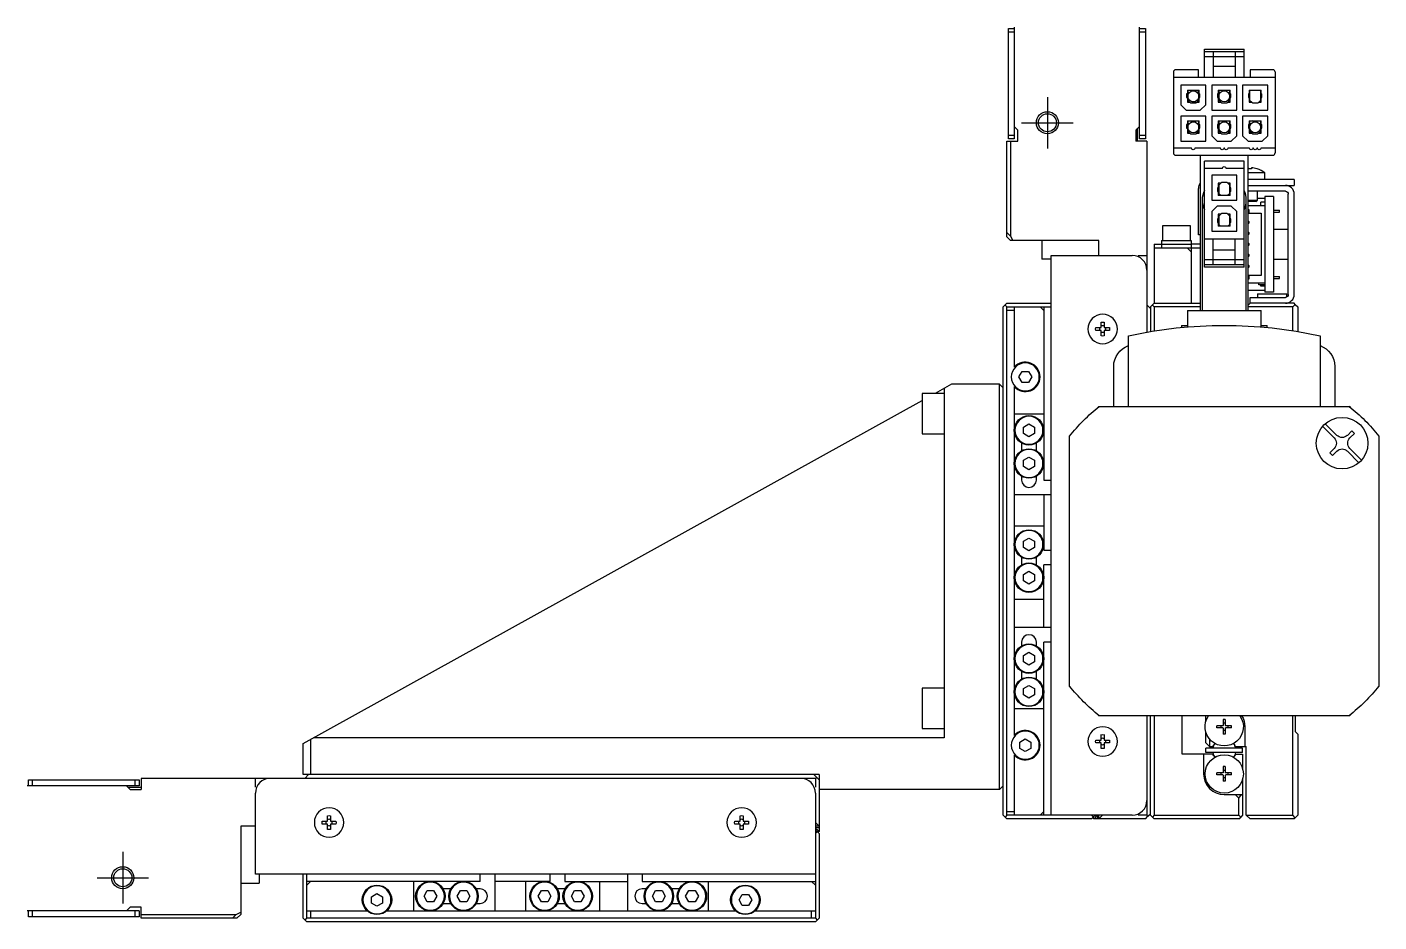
# Model space of a CAD drawing. Extents: x 0 to 1638, y -8 to 1357.
# Drawn here: x 1047.8 to 1231.3, y 547.5 to 669 of the extents above; entities that cross this region are included whole.
import ezdxf

# ---------------------------------------------------------------- set-up
doc = ezdxf.new("R2010")
doc.units = 0
doc.header["$LTSCALE"] = 0.5
doc.linetypes.add('CENTER', pattern=[50.8, 31.75, -6.35, 6.35, -6.35])
for name, color, linetype in [('MSM_CENTER', 1, 'CENTER'), ('MSM_CONTINUOUS', 7, 'CONTINUOUS'), ('MSM_NARROW', 5, 'CONTINUOUS')]:
    doc.layers.add(name, color=color, linetype=linetype)

msp = doc.modelspace()

# ---------------------------------------------------------------- linework, layer by layer
at = {"layer": 'MSM_CENTER'}
for p, q in [((1186.26, 659.47), (1186.26, 652.47)), ((1182.76, 655.97), (1189.76, 655.97)), ((1060.76, 556.97), (1060.76, 549.97)), ((1057.26, 553.47), (1064.26, 553.47))]:
    msp.add_line(p, q, dxfattribs=at)
at = {"layer": 'MSM_CONTINUOUS'}
for p, q in [((1180.96, 668.77), (1181.76, 668.77)), ((1180.96, 653.77), (1180.96, 668.77)), ((1181.76, 668.27), (1180.96, 668.27)), ((1181.76, 668.97), (1181.76, 653.77)), ((1198.76, 653.77), (1198.76, 668.97)), ((1198.76, 668.77), (1199.56, 668.77)), ((1199.56, 668.27), (1198.76, 668.27)), ((1199.56, 668.77), (1199.56, 653.77)), ((1207.56, 662.17), (1207.56, 665.97)), ((1207.56, 665.97), (1212.96, 665.97)), ((1207.56, 665.67), (1212.96, 665.67)), ((1207.56, 664.97), (1212.96, 664.97)), ((1208.76, 665.67), (1208.76, 662.17)), ((1211.76, 665.67), (1211.76, 662.17)), ((1212.96, 662.17), (1212.96, 665.97)), ((1203.36, 662.87), (1203.36, 651.87)), ((1206.76, 663.17), (1203.66, 663.17)), ((1206.76, 662.17), (1206.76, 663.17)), ((1208.76, 663.67), (1211.76, 663.67)), ((1216.86, 663.17), (1213.76, 663.17)), ((1213.76, 663.17), (1213.76, 662.17)), ((1217.16, 662.87), (1217.16, 651.87)), ((1203.36, 662.17), (1217.16, 662.17)), ((1204.36, 661.07), (1204.36, 658.42)), ((1207.76, 661.07), (1204.36, 661.07)), ((1207.76, 658.42), (1207.76, 661.07)), ((1208.56, 661.07), (1208.56, 657.67)), ((1211.96, 661.07), (1208.56, 661.07)), ((1211.96, 657.67), (1211.96, 661.07)), ((1212.76, 661.07), (1212.76, 657.67)), ((1216.16, 661.07), (1212.76, 661.07)), ((1216.16, 657.67), (1216.16, 661.07)), ((1205.16, 659.92), (1205.16, 659.42)), ((1205.31, 659.92), (1205.16, 659.92)), ((1205.16, 659.42), (1205.31, 659.42)), ((1205.26, 660.42), (1205.26, 659.92)), ((1205.26, 660.42), (1206.86, 660.42)), ((1205.26, 659.42), (1205.26, 658.77)), ((1205.26, 658.77), (1205.59, 658.77)), ((1205.31, 660.42), (1205.31, 659.05)), ((1205.31, 659.05), (1205.59, 658.77)), ((1205.59, 658.77), (1205.69, 658.67)), ((1206.41, 658.67), (1205.86, 658.82)), ((1206.26, 660.27), (1206.81, 660.11)), ((1206.44, 658.67), (1206.54, 658.77)), ((1206.54, 658.77), (1206.81, 659.05)), ((1206.54, 658.77), (1206.86, 658.77)), ((1206.81, 659.05), (1206.81, 660.42)), ((1206.81, 659.92), (1206.96, 659.92)), ((1206.81, 659.42), (1206.96, 659.42)), ((1206.86, 659.92), (1206.86, 660.42)), ((1206.86, 658.77), (1206.86, 659.42)), ((1206.96, 659.42), (1206.96, 659.92)), ((1209.51, 659.92), (1209.36, 659.92)), ((1209.36, 659.92), (1209.36, 659.42)), ((1209.36, 659.42), (1209.51, 659.42)), ((1209.46, 660.42), (1209.46, 659.92)), ((1209.46, 660.42), (1211.06, 660.42)), ((1209.46, 659.42), (1209.46, 658.77)), ((1209.46, 658.77), (1209.79, 658.77)), ((1209.51, 660.42), (1209.51, 659.05)), ((1209.51, 659.05), (1209.79, 658.77)), ((1209.79, 658.77), (1209.89, 658.67)), ((1210.64, 658.67), (1210.74, 658.77)), ((1210.74, 658.77), (1211.01, 659.05)), ((1210.74, 658.77), (1211.06, 658.77)), ((1211.01, 659.05), (1211.01, 660.42)), ((1211.01, 659.92), (1211.16, 659.92)), ((1211.01, 659.42), (1211.16, 659.42)), ((1211.06, 659.92), (1211.06, 660.42)), ((1211.06, 658.77), (1211.06, 659.42)), ((1211.16, 659.42), (1211.16, 659.92)), ((1213.56, 659.92), (1213.56, 659.42)), ((1213.71, 659.92), (1213.56, 659.92)), ((1213.56, 659.42), (1213.71, 659.42)), ((1213.66, 660.42), (1215.26, 660.42)), ((1213.66, 660.42), (1213.66, 659.92)), ((1213.66, 659.42), (1213.66, 658.77)), ((1213.66, 658.77), (1213.99, 658.77)), ((1213.71, 660.42), (1213.71, 659.05)), ((1213.71, 659.05), (1213.99, 658.77)), ((1213.99, 658.77), (1214.09, 658.67)), ((1214.84, 658.67), (1214.94, 658.77)), ((1214.94, 658.77), (1215.21, 659.05)), ((1214.94, 658.77), (1215.26, 658.77)), ((1215.21, 659.05), (1215.21, 660.42)), ((1215.21, 659.92), (1215.36, 659.92)), ((1215.21, 659.42), (1215.36, 659.42)), ((1215.26, 659.92), (1215.26, 660.42)), ((1215.26, 658.77), (1215.26, 659.42)), ((1215.36, 659.42), (1215.36, 659.92)), ((1204.36, 658.42), (1205.11, 657.67)), ((1205.11, 657.67), (1207.01, 657.67)), ((1205.69, 658.67), (1206.44, 658.67)), ((1207.01, 657.67), (1207.76, 658.42)), ((1208.56, 657.67), (1211.96, 657.67)), ((1209.89, 658.67), (1210.64, 658.67)), ((1212.76, 657.67), (1216.16, 657.67)), ((1214.09, 658.67), (1214.84, 658.67)), ((1181.76, 655.47), (1182.26, 654.97)), ((1198.26, 654.97), (1198.76, 655.47)), ((1198.51, 653.47), (1198.51, 655.22)), ((1207.76, 656.87), (1204.36, 656.87)), ((1204.36, 656.87), (1204.36, 653.47)), ((1205.31, 655.72), (1205.16, 655.72)), ((1205.16, 655.72), (1205.16, 655.22)), ((1205.16, 655.22), (1205.31, 655.22)), ((1205.26, 656.22), (1205.26, 655.72)), ((1205.26, 656.22), (1206.86, 656.22)), ((1205.26, 655.22), (1205.26, 654.57)), ((1205.31, 656.22), (1205.31, 654.85)), ((1205.85, 656.06), (1206.38, 656.22)), ((1206.81, 654.85), (1206.81, 656.22)), ((1206.81, 655.72), (1206.96, 655.72)), ((1206.81, 655.22), (1206.96, 655.22)), ((1206.86, 655.72), (1206.86, 656.22)), ((1206.86, 654.57), (1206.86, 655.22)), ((1206.96, 655.22), (1206.96, 655.72)), ((1207.76, 653.47), (1207.76, 656.87)), ((1208.56, 656.87), (1208.56, 654.22)), ((1211.96, 656.87), (1208.56, 656.87)), ((1209.36, 655.72), (1209.36, 655.22)), ((1209.51, 655.72), (1209.36, 655.72)), ((1209.36, 655.22), (1209.51, 655.22)), ((1209.46, 656.22), (1211.06, 656.22)), ((1209.46, 656.22), (1209.46, 655.72)), ((1209.46, 655.22), (1209.46, 654.57)), ((1209.51, 656.22), (1209.51, 654.85)), ((1209.52, 656.22), (1209.51, 656.14)), ((1211.01, 654.85), (1211.01, 656.22)), ((1211.01, 656.22), (1211.01, 656.14)), ((1211.01, 655.72), (1211.16, 655.72)), ((1211.01, 655.22), (1211.16, 655.22)), ((1211.06, 655.72), (1211.06, 656.22)), ((1211.06, 654.57), (1211.06, 655.22)), ((1211.16, 655.22), (1211.16, 655.72)), ((1211.96, 654.22), (1211.96, 656.87)), ((1216.16, 656.87), (1212.76, 656.87)), ((1212.76, 656.87), (1212.76, 654.22)), ((1213.71, 655.72), (1213.56, 655.72)), ((1213.56, 655.72), (1213.56, 655.22)), ((1213.56, 655.22), (1213.71, 655.22)), ((1213.66, 656.22), (1215.26, 656.22)), ((1213.66, 656.22), (1213.66, 655.72)), ((1213.66, 655.22), (1213.66, 654.57)), ((1213.71, 656.22), (1213.71, 654.85)), ((1214.68, 656.06), (1214.15, 656.22)), ((1215.21, 654.85), (1215.21, 656.22)), ((1215.21, 655.72), (1215.36, 655.72)), ((1215.21, 655.22), (1215.36, 655.22)), ((1215.26, 655.72), (1215.26, 656.22)), ((1215.26, 654.57), (1215.26, 655.22)), ((1215.36, 655.22), (1215.36, 655.72)), ((1216.16, 654.22), (1216.16, 656.87)), ((1180.76, 640.47), (1180.76, 653.47)), ((1180.76, 653.47), (1182.26, 653.47)), ((1180.96, 654.27), (1181.76, 654.27)), ((1181.76, 653.77), (1180.96, 653.77)), ((1181.26, 653.47), (1181.26, 640.58)), ((1182.26, 653.47), (1182.26, 654.97)), ((1198.26, 654.97), (1198.26, 653.47)), ((1199.76, 653.47), (1198.26, 653.47)), ((1198.76, 654.27), (1199.56, 654.27)), ((1199.56, 653.77), (1198.76, 653.77)), ((1199.76, 653.47), (1199.76, 627.54)), ((1204.36, 653.47), (1207.76, 653.47)), ((1205.26, 654.57), (1205.59, 654.57)), ((1205.31, 654.85), (1205.69, 654.47)), ((1205.69, 654.47), (1206.44, 654.47)), ((1206.73, 654.76), (1206.28, 654.63)), ((1206.44, 654.47), (1206.81, 654.85)), ((1206.54, 654.57), (1206.86, 654.57)), ((1208.56, 654.22), (1209.31, 653.47)), ((1209.31, 653.47), (1211.21, 653.47)), ((1209.46, 654.57), (1209.79, 654.57)), ((1209.51, 654.85), (1209.89, 654.47)), ((1209.89, 654.47), (1210.64, 654.47)), ((1210.64, 654.47), (1211.01, 654.85)), ((1210.74, 654.57), (1211.06, 654.57)), ((1211.21, 653.47), (1211.96, 654.22)), ((1212.76, 654.22), (1213.51, 653.47)), ((1213.51, 653.47), (1215.41, 653.47)), ((1213.66, 654.57), (1213.99, 654.57)), ((1213.71, 654.85), (1214.09, 654.47)), ((1213.8, 654.76), (1214.25, 654.63)), ((1214.09, 654.47), (1214.84, 654.47)), ((1214.84, 654.47), (1215.21, 654.85)), ((1214.94, 654.57), (1215.26, 654.57)), ((1215.41, 653.47), (1216.16, 654.22)), ((1203.36, 652.57), (1205.81, 652.57)), ((1203.66, 651.57), (1216.86, 651.57)), ((1206.31, 652.57), (1209.74, 652.57)), ((1207.01, 651.57), (1207.01, 630.47)), ((1210.24, 652.57), (1210.29, 652.57)), ((1210.79, 652.57), (1213.66, 652.57)), ((1213.51, 630.47), (1213.51, 651.57)), ((1214.16, 652.57), (1214.21, 652.57)), ((1214.71, 652.57), (1214.76, 652.57)), ((1215.26, 652.57), (1217.16, 652.57)), ((1207.56, 636.37), (1207.56, 650.77)), ((1212.96, 650.77), (1207.56, 650.77)), ((1210.01, 649.77), (1207.56, 649.77)), ((1212.96, 649.77), (1210.51, 649.77)), ((1212.96, 636.37), (1212.96, 650.77)), ((1213.56, 649.73), (1213.56, 649.86)), ((1213.96, 649.73), (1213.56, 649.73)), ((1213.96, 649.86), (1213.96, 649.73)), ((1214.71, 649.73), (1214.69, 649.73)), ((1211.96, 648.87), (1208.56, 648.87)), ((1208.56, 648.87), (1208.56, 645.47)), ((1209.79, 647.77), (1209.46, 647.77)), ((1209.46, 647.77), (1209.46, 647.12)), ((1209.89, 647.87), (1209.51, 647.5)), ((1210.64, 647.87), (1209.89, 647.87)), ((1211.01, 647.5), (1210.64, 647.87)), ((1211.06, 647.77), (1210.74, 647.77)), ((1211.06, 647.12), (1211.06, 647.77)), ((1211.96, 645.47), (1211.96, 648.87)), ((1215.76, 649.17), (1213.51, 649.17)), ((1219.76, 648.27), (1213.51, 648.27)), ((1215.76, 648.27), (1215.76, 649.17)), ((1219.76, 648.27), (1219.76, 647.47)), ((1206.76, 640.77), (1206.76, 647.07)), ((1209.51, 647.12), (1209.36, 647.12)), ((1209.36, 647.12), (1209.36, 646.62)), ((1209.36, 646.62), (1209.51, 646.62)), ((1209.46, 646.62), (1209.46, 646.12)), ((1211.06, 646.12), (1209.46, 646.12)), ((1209.51, 647.5), (1209.51, 646.12)), ((1211.01, 646.12), (1211.01, 647.5)), ((1211.16, 647.12), (1211.01, 647.12)), ((1211.16, 646.62), (1211.01, 646.62)), ((1211.06, 646.12), (1211.06, 646.62)), ((1211.16, 646.62), (1211.16, 647.12)), ((1213.51, 647.47), (1219.76, 647.47)), ((1218.56, 646.67), (1213.51, 646.67)), ((1214.76, 645.47), (1214.76, 646.67)), ((1216.96, 645.97), (1215.76, 645.97)), ((1215.76, 645.97), (1215.76, 632.97)), ((1216.96, 645.97), (1216.96, 632.97)), ((1218.96, 632.67), (1218.96, 646.27)), ((1219.76, 632.67), (1219.76, 646.27)), ((1207.26, 645.47), (1207.26, 630.47)), ((1208.56, 645.47), (1211.96, 645.47)), ((1209.31, 644.67), (1208.56, 643.92)), ((1211.21, 644.67), (1209.31, 644.67)), ((1211.96, 643.92), (1211.21, 644.67)), ((1213.26, 630.47), (1213.26, 645.47)), ((1213.51, 645.47), (1214.76, 645.47)), ((1214.56, 645.27), (1213.51, 645.27)), ((1213.51, 644.72), (1215.76, 644.72)), ((1213.51, 644.22), (1213.61, 644.22)), ((1213.61, 644.22), (1213.61, 643.72)), ((1214.56, 645.27), (1214.76, 645.47)), ((1214.76, 645.72), (1215.76, 645.72)), ((1215.21, 644.72), (1215.21, 645.18)), ((1215.76, 645.18), (1215.21, 645.18)), ((1216.96, 644.1), (1217.76, 644.1)), ((1217.76, 643.85), (1217.76, 644.1)), ((1208.56, 643.92), (1208.56, 641.27)), ((1209.51, 642.92), (1209.36, 642.92)), ((1209.36, 642.92), (1209.36, 642.42)), ((1209.36, 642.42), (1209.51, 642.42)), ((1209.46, 643.57), (1209.46, 642.92)), ((1209.79, 643.57), (1209.46, 643.57)), ((1209.46, 642.42), (1209.46, 641.92)), ((1209.89, 643.67), (1209.51, 643.3)), ((1209.51, 643.3), (1209.51, 641.92)), ((1210.64, 643.67), (1209.89, 643.67)), ((1211.01, 643.3), (1210.64, 643.67)), ((1211.06, 643.57), (1210.74, 643.57)), ((1211.01, 641.92), (1211.01, 643.3)), ((1211.16, 642.92), (1211.01, 642.92)), ((1211.16, 642.42), (1211.01, 642.42)), ((1211.06, 642.92), (1211.06, 643.57)), ((1211.06, 641.92), (1211.06, 642.42)), ((1211.16, 642.42), (1211.16, 642.92)), ((1211.96, 641.27), (1211.96, 643.92)), ((1213.61, 643.72), (1215.26, 643.72)), ((1215.26, 643.72), (1215.26, 635.22)), ((1216.96, 643.85), (1217.76, 643.85)), ((1180.76, 641.08), (1181.26, 640.58)), ((1181.26, 639.97), (1180.76, 640.47)), ((1181.26, 640.58), (1181.57, 639.97)), ((1205.66, 641.97), (1201.86, 641.97)), ((1201.86, 641.97), (1201.86, 639.97)), ((1205.66, 639.97), (1205.66, 641.97)), ((1207.01, 640.77), (1206.76, 640.77)), ((1208.56, 641.27), (1211.96, 641.27)), ((1211.06, 641.92), (1209.46, 641.92)), ((1218.96, 641.47), (1216.96, 641.47)), ((1193.26, 639.97), (1181.26, 639.97)), ((1185.51, 639.97), (1185.51, 637.47)), ((1193.26, 637.97), (1193.26, 639.97)), ((1200.76, 639.47), (1200.76, 631.47)), ((1200.76, 639.47), (1201.76, 639.47)), ((1207.01, 638.97), (1200.76, 638.97)), ((1201.76, 639.97), (1201.76, 638.97)), ((1201.76, 639.97), (1205.76, 639.97)), ((1201.76, 639.47), (1205.76, 639.47)), ((1205.26, 638.97), (1205.76, 638.47)), ((1205.76, 639.97), (1205.76, 631.47)), ((1207.01, 639.47), (1205.76, 639.47)), ((1212.96, 640.17), (1207.56, 640.17)), ((1208.76, 636.67), (1208.76, 640.17)), ((1211.76, 638.67), (1208.76, 638.67)), ((1211.76, 636.67), (1211.76, 640.17)), ((1186.76, 637.47), (1185.51, 637.47)), ((1186.76, 561.97), (1186.76, 637.97)), ((1186.76, 637.97), (1197.76, 637.97)), ((1198.56, 637.97), (1199.76, 637.97)), ((1212.96, 637.37), (1207.56, 637.37)), ((1216.96, 637.47), (1218.96, 637.47)), ((1212.96, 636.67), (1207.56, 636.67)), ((1212.96, 636.37), (1207.56, 636.37)), ((1213.61, 635.22), (1213.61, 634.72)), ((1215.26, 635.22), (1213.61, 635.22)), ((1216.96, 635.1), (1217.76, 635.1)), ((1217.76, 634.85), (1217.76, 635.1)), ((1213.61, 634.72), (1213.51, 634.72)), ((1213.51, 634.22), (1215.76, 634.22)), ((1215.76, 633.22), (1213.51, 633.22)), ((1214.96, 633.99), (1214.96, 634.22)), ((1215.76, 633.99), (1214.96, 633.99)), ((1215.21, 633.77), (1215.21, 633.99)), ((1215.76, 633.77), (1215.21, 633.77)), ((1216.96, 634.85), (1217.76, 634.85)), ((1180.76, 631.47), (1180.26, 630.97)), ((1180.76, 631.47), (1186.76, 631.47)), ((1200.26, 630.77), (1199.76, 631.27)), ((1200.26, 630.97), (1200.76, 631.47)), ((1200.76, 631.47), (1207.01, 631.47)), ((1213.76, 631.47), (1213.51, 631.22)), ((1213.76, 631.47), (1213.76, 632.27)), ((1213.76, 632.27), (1218.56, 632.27)), ((1219.76, 631.47), (1213.76, 631.47)), ((1214.76, 632.77), (1218.76, 632.77)), ((1214.76, 632.77), (1214.76, 632.27)), ((1216.96, 632.97), (1215.76, 632.97)), ((1218.76, 632.32), (1218.76, 632.77)), ((1219.56, 630.97), (1219.91, 631.32)), ((1219.91, 631.32), (1219.76, 631.47)), ((1219.91, 631.32), (1220.26, 630.97)), ((1180.26, 561.97), (1180.26, 630.97)), ((1180.51, 631.22), (1180.76, 630.97)), ((1180.76, 630.97), (1186.76, 630.97)), ((1180.76, 561.97), (1180.76, 630.97)), ((1181.76, 630.47), (1180.76, 630.47)), ((1181.76, 630.97), (1181.76, 622.79)), ((1185.26, 630.97), (1185.76, 630.47)), ((1185.76, 630.97), (1185.76, 607.47)), ((1199.76, 630.97), (1199.91, 631.12)), ((1200.26, 630.97), (1200.26, 627.63)), ((1200.51, 631.22), (1200.76, 630.97)), ((1200.76, 630.97), (1200.76, 627.71)), ((1207.01, 630.97), (1200.76, 630.97)), ((1205.26, 630.47), (1215.26, 630.47)), ((1205.26, 630.47), (1205.26, 628.26)), ((1219.56, 630.97), (1213.51, 630.97)), ((1215.26, 628.26), (1215.26, 630.47)), ((1219.56, 627.74), (1219.56, 630.97)), ((1220.26, 630.97), (1220.26, 627.63)), ((1192.83, 628.17), (1193.56, 628.17)), ((1193.56, 627.77), (1192.83, 627.77)), ((1193.56, 628.17), (1193.56, 628.9)), ((1193.56, 627.04), (1193.56, 627.77)), ((1193.96, 628.9), (1193.96, 628.17)), ((1193.96, 628.17), (1194.69, 628.17)), ((1193.96, 627.77), (1193.96, 627.04)), ((1194.69, 627.77), (1193.96, 627.77)), ((1204.44, 628.47), (1205.26, 628.47)), ((1204.44, 628.47), (1204.44, 628.18)), ((1215.26, 628.47), (1216.08, 628.47)), ((1216.08, 628.18), (1216.08, 628.47)), ((1197.26, 617.47), (1197.26, 627.04)), ((1223.26, 627.04), (1223.26, 617.47)), ((1182.4, 621.47), (1182.83, 622.22)), ((1182.83, 622.22), (1183.7, 622.22)), ((1183.7, 622.22), (1184.13, 621.47)), ((1195.26, 617.47), (1195.26, 622.89)), ((1225.26, 622.89), (1225.26, 617.47)), ((1173.26, 620.47), (1171.01, 619.22)), ((1179.76, 620.47), (1173.26, 620.47)), ((1179.76, 565.47), (1179.76, 620.47)), ((1180.26, 619.97), (1179.76, 620.47)), ((1182.83, 620.72), (1182.4, 621.47)), ((1183.7, 620.72), (1182.83, 620.72)), ((1184.13, 621.47), (1183.7, 620.72)), ((1169.26, 619.22), (1169.26, 613.72)), ((1172.26, 619.22), (1169.26, 619.22)), ((1172.26, 619.92), (1172.26, 572.47)), ((1181.76, 620.15), (1181.76, 572.79)), ((1085.26, 571.69), (1169.26, 618.25)), ((1193.26, 617.47), (1193.13, 617.34)), ((1193.29, 617.47), (1227.23, 617.47)), ((1227.39, 617.34), (1227.26, 617.47)), ((1181.76, 616.47), (1185.76, 616.47)), ((1183.01, 614.65), (1183.76, 615.09)), ((1183.76, 615.09), (1184.51, 614.65)), ((1225.2, 613.18), (1223.62, 614.76)), ((1223.97, 615.12), (1225.56, 613.53)), ((1169.26, 613.72), (1172.26, 613.72)), ((1183.01, 613.79), (1183.01, 614.65)), ((1183.76, 613.35), (1183.01, 613.79)), ((1184.51, 613.79), (1183.76, 613.35)), ((1184.51, 614.65), (1184.51, 613.79)), ((1189.39, 613.6), (1189.26, 613.47)), ((1189.26, 579.5), (1189.26, 613.44)), ((1226.97, 613.53), (1227.57, 614.13)), ((1227.92, 613.78), (1227.32, 613.18)), ((1227.57, 614.13), (1227.92, 613.78)), ((1231.26, 613.47), (1231.13, 613.6)), ((1231.26, 613.44), (1231.26, 579.5)), ((1182.76, 612.49), (1182.76, 611.45)), ((1184.76, 611.45), (1184.76, 612.49)), ((1224.6, 611.16), (1225.2, 611.76)), ((1224.95, 610.81), (1224.6, 611.16)), ((1225.56, 611.41), (1224.95, 610.81)), ((1228.55, 609.82), (1226.97, 611.41)), ((1227.32, 611.76), (1228.91, 610.18)), ((1183.01, 610.15), (1183.76, 610.59)), ((1183.01, 609.29), (1183.01, 610.15)), ((1183.76, 608.85), (1183.01, 609.29)), ((1183.76, 610.59), (1184.51, 610.15)), ((1184.51, 609.29), (1183.76, 608.85)), ((1184.51, 610.15), (1184.51, 609.29)), ((1182.76, 607.99), (1182.76, 607.47)), ((1184.76, 607.47), (1184.76, 607.99)), ((1185.76, 607.47), (1186.76, 607.47)), ((1186.76, 605.47), (1181.76, 605.47)), ((1185.76, 605.47), (1185.76, 597.97)), ((1181.76, 601.27), (1185.76, 601.27)), ((1183.01, 599.15), (1183.76, 599.59)), ((1183.01, 598.29), (1183.01, 599.15)), ((1183.76, 597.85), (1183.01, 598.29)), ((1183.76, 599.59), (1184.51, 599.15)), ((1184.51, 598.29), (1183.76, 597.85)), ((1184.51, 599.15), (1184.51, 598.29)), ((1182.76, 596.99), (1182.76, 595.95)), ((1184.76, 595.95), (1184.76, 596.99)), ((1185.76, 597.97), (1186.76, 597.97)), ((1183.01, 594.65), (1183.76, 595.09)), ((1183.01, 593.79), (1183.01, 594.65)), ((1183.76, 595.09), (1184.51, 594.65)), ((1184.51, 594.65), (1184.51, 593.79)), ((1185.76, 587.47), (1185.76, 595.97)), ((1186.76, 595.97), (1185.76, 595.97)), ((1183.76, 593.35), (1183.01, 593.79)), ((1184.51, 593.79), (1183.76, 593.35)), ((1185.76, 591.27), (1181.76, 591.27)), ((1186.76, 587.47), (1181.76, 587.47)), ((1182.76, 585.47), (1182.76, 584.95)), ((1184.76, 584.95), (1184.76, 585.47)), ((1185.76, 561.97), (1185.76, 585.47)), ((1186.76, 585.47), (1185.76, 585.47)), ((1183.01, 583.65), (1183.76, 584.09)), ((1183.01, 582.79), (1183.01, 583.65)), ((1183.76, 584.09), (1184.51, 583.65)), ((1184.51, 583.65), (1184.51, 582.79)), ((1183.76, 582.35), (1183.01, 582.79)), ((1184.51, 582.79), (1183.76, 582.35)), ((1182.76, 581.49), (1182.76, 580.45)), ((1184.76, 580.45), (1184.76, 581.49)), ((1169.26, 579.22), (1169.26, 573.72)), ((1172.26, 579.22), (1169.26, 579.22)), ((1183.01, 579.15), (1183.76, 579.59)), ((1183.01, 578.29), (1183.01, 579.15)), ((1183.76, 577.85), (1183.01, 578.29)), ((1183.76, 579.59), (1184.51, 579.15)), ((1184.51, 578.29), (1183.76, 577.85)), ((1184.51, 579.15), (1184.51, 578.29)), ((1189.26, 579.47), (1189.39, 579.34)), ((1231.13, 579.34), (1231.26, 579.47)), ((1181.76, 576.47), (1185.76, 576.47)), ((1193.13, 575.6), (1193.26, 575.47)), ((1227.23, 575.47), (1193.29, 575.47)), ((1199.76, 575.47), (1199.76, 561.97)), ((1200.26, 561.97), (1200.26, 575.47)), ((1200.76, 575.47), (1200.76, 561.97)), ((1204.56, 570.27), (1204.56, 575.47)), ((1207.76, 574.68), (1207.76, 575.47)), ((1210.41, 574.97), (1210.12, 574.97)), ((1210.12, 574.97), (1210.12, 574.18)), ((1210.41, 574.44), (1210.12, 574.44)), ((1210.41, 574.97), (1210.41, 574.18)), ((1219.56, 561.97), (1219.56, 575.47)), ((1219.91, 575.47), (1219.91, 573.32)), ((1227.26, 575.47), (1227.39, 575.6)), ((1169.26, 573.72), (1172.26, 573.72)), ((1193.56, 572.17), (1193.56, 572.9)), ((1193.96, 572.9), (1193.96, 572.17)), ((1207.76, 571.77), (1207.76, 573.26)), ((1210.06, 574.12), (1209.26, 574.12)), ((1209.26, 573.83), (1209.26, 574.12)), ((1210.06, 573.83), (1209.26, 573.83)), ((1209.79, 574.12), (1209.79, 573.83)), ((1210.12, 573.77), (1210.12, 572.97)), ((1210.12, 573.5), (1210.41, 573.5)), ((1210.41, 572.97), (1210.12, 572.97)), ((1210.41, 573.77), (1210.41, 572.97)), ((1211.26, 574.12), (1210.47, 574.12)), ((1211.26, 573.83), (1210.47, 573.83)), ((1210.73, 574.12), (1210.73, 573.83)), ((1211.26, 573.83), (1211.26, 574.12)), ((1213.06, 573.97), (1213.06, 571.27)), ((1219.91, 573.32), (1220.26, 572.97)), ((1220.26, 572.97), (1220.26, 561.97)), ((1085.26, 567.47), (1085.26, 571.69)), ((1086.26, 572.25), (1086.26, 567.47)), ((1172.26, 572.47), (1086.67, 572.47)), ((1182.51, 571.9), (1183.26, 572.34)), ((1182.51, 571.04), (1182.51, 571.9)), ((1183.26, 570.6), (1182.51, 571.04)), ((1183.26, 572.34), (1184.01, 571.9)), ((1184.01, 571.04), (1183.26, 570.6)), ((1184.01, 571.9), (1184.01, 571.04)), ((1192.83, 572.17), (1193.56, 572.17)), ((1193.56, 571.77), (1192.83, 571.77)), ((1193.56, 571.04), (1193.56, 571.77)), ((1193.96, 572.17), (1194.69, 572.17)), ((1194.69, 571.77), (1193.96, 571.77)), ((1193.96, 571.77), (1193.96, 571.04)), ((1207.76, 571.77), (1208.26, 571.27)), ((1212.76, 571.07), (1207.76, 571.07)), ((1207.76, 570.47), (1207.76, 571.07)), ((1208.26, 572.31), (1208.26, 571.27)), ((1208.26, 571.27), (1208.71, 571.27)), ((1208.71, 571.27), (1208.84, 571.49)), ((1211.81, 571.27), (1211.68, 571.49)), ((1211.81, 571.27), (1213.26, 571.27)), ((1212.76, 570.47), (1212.76, 571.07)), ((1213.26, 561.97), (1213.26, 571.27)), ((1181.76, 570.15), (1181.76, 561.97)), ((1208.71, 570.27), (1204.56, 570.27)), ((1207.46, 570.27), (1207.46, 567.57)), ((1212.76, 570.47), (1207.76, 570.47)), ((1208.86, 570.01), (1208.71, 570.27)), ((1211.81, 570.27), (1211.66, 570.01)), ((1211.81, 570.27), (1212.76, 570.27)), ((1212.76, 570.27), (1212.76, 568.28)), ((1155.26, 567.47), (1085.26, 567.47)), ((1085.96, 567.47), (1085.46, 566.97)), ((1085.76, 566.97), (1085.61, 567.12)), ((1155.26, 566.77), (1154.56, 567.47)), ((1154.91, 567.12), (1154.76, 566.97)), ((1155.26, 567.47), (1155.26, 559.77)), ((1210.06, 567.72), (1209.26, 567.72)), ((1209.26, 567.43), (1209.26, 567.72)), ((1210.06, 567.43), (1209.26, 567.43)), ((1209.79, 567.72), (1209.79, 567.43)), ((1210.41, 568.57), (1210.12, 568.57)), ((1210.12, 568.57), (1210.12, 567.78)), ((1210.41, 568.04), (1210.12, 568.04)), ((1210.12, 567.37), (1210.12, 566.57)), ((1210.12, 567.1), (1210.41, 567.1)), ((1210.41, 568.57), (1210.41, 567.78)), ((1210.41, 567.37), (1210.41, 566.57)), ((1211.26, 567.72), (1210.47, 567.72)), ((1211.26, 567.43), (1210.47, 567.43)), ((1210.73, 567.72), (1210.73, 567.43)), ((1211.26, 567.43), (1211.26, 567.72)), ((1062.96, 565.97), (1047.76, 565.97)), ((1047.96, 565.97), (1047.96, 566.77)), ((1047.96, 566.77), (1062.96, 566.77)), ((1048.46, 566.77), (1048.46, 565.97)), ((1061.76, 565.47), (1061.26, 565.97)), ((1063.26, 565.72), (1061.51, 565.72)), ((1061.76, 565.47), (1063.26, 565.47)), ((1062.46, 565.97), (1062.46, 566.77)), ((1062.96, 566.77), (1062.96, 565.97)), ((1063.26, 566.97), (1063.26, 565.47)), ((1154.76, 566.97), (1063.26, 566.97)), ((1078.76, 565.77), (1078.76, 566.97)), ((1154.76, 566.97), (1154.76, 565.77)), ((1179.76, 565.47), (1155.26, 565.47)), ((1179.76, 565.47), (1180.26, 565.97)), ((1210.41, 566.57), (1210.12, 566.57)), ((1212.76, 566.86), (1212.76, 561.97)), ((1078.76, 553.97), (1078.76, 564.97)), ((1154.76, 564.97), (1154.76, 547.97)), ((1210.26, 564.77), (1212.76, 564.77)), ((1211.76, 564.77), (1212.26, 564.27)), ((1212.26, 564.27), (1212.62, 564.77)), ((1212.26, 561.97), (1212.26, 564.27)), ((1088.56, 561.17), (1088.56, 561.9)), ((1088.96, 561.9), (1088.96, 561.17)), ((1144.56, 561.17), (1144.56, 561.9)), ((1144.96, 561.9), (1144.96, 561.17)), ((1180.26, 561.97), (1180.51, 561.72)), ((1180.76, 561.97), (1180.51, 561.72)), ((1180.51, 561.72), (1180.76, 561.47)), ((1180.76, 562.47), (1181.76, 562.47)), ((1197.76, 561.97), (1180.76, 561.97)), ((1185.76, 562.47), (1185.26, 561.97)), ((1192.26, 561.47), (1192.76, 561.97)), ((1192.51, 561.72), (1192.26, 561.97)), ((1192.56, 561.57), (1192.36, 561.57)), ((1192.56, 561.47), (1192.46, 561.57)), ((1192.86, 561.87), (1192.86, 561.97)), ((1193.06, 561.47), (1193.06, 561.97)), ((1193.26, 561.47), (1193.26, 561.97)), ((1193.76, 561.97), (1193.26, 561.47)), ((1199.76, 561.97), (1198.56, 561.97)), ((1199.56, 561.47), (1199.91, 561.82)), ((1199.91, 561.82), (1199.76, 561.97)), ((1199.91, 561.82), (1200.26, 562.17)), ((1200.76, 561.47), (1200.26, 561.97)), ((1200.76, 561.97), (1200.51, 561.72)), ((1200.76, 561.97), (1212.26, 561.97)), ((1212.51, 561.72), (1212.26, 561.97)), ((1212.26, 561.47), (1212.51, 561.72)), ((1212.76, 561.97), (1212.51, 561.72)), ((1213.26, 561.97), (1219.56, 561.97)), ((1213.26, 561.97), (1213.76, 561.47)), ((1219.91, 561.62), (1219.56, 561.97)), ((1219.76, 561.47), (1219.91, 561.62)), ((1220.26, 561.97), (1219.91, 561.62)), ((1078.76, 560.47), (1076.76, 560.47)), ((1076.76, 560.47), (1076.76, 548.47)), ((1087.83, 561.17), (1088.56, 561.17)), ((1088.56, 560.77), (1087.83, 560.77)), ((1088.56, 560.04), (1088.56, 560.77)), ((1088.96, 561.17), (1089.69, 561.17)), ((1088.96, 560.77), (1088.96, 560.04)), ((1089.69, 560.77), (1088.96, 560.77)), ((1143.83, 561.17), (1144.56, 561.17)), ((1144.56, 560.77), (1143.83, 560.77)), ((1144.56, 560.04), (1144.56, 560.77)), ((1144.96, 561.17), (1145.69, 561.17)), ((1144.96, 560.77), (1144.96, 560.04)), ((1145.69, 560.77), (1144.96, 560.77)), ((1154.76, 560.97), (1155.26, 560.47)), ((1155.26, 560.47), (1154.76, 560.47)), ((1155.26, 560.27), (1154.76, 560.27)), ((1154.86, 560.07), (1154.76, 560.07)), ((1155.26, 559.47), (1154.76, 559.97)), ((1155.01, 559.72), (1154.76, 559.47)), ((1155.26, 559.77), (1155.16, 559.67)), ((1155.16, 559.77), (1155.16, 559.57)), ((1192.26, 561.47), (1180.76, 561.47)), ((1199.56, 561.47), (1192.56, 561.47)), ((1212.26, 561.47), (1200.76, 561.47)), ((1219.76, 561.47), (1213.76, 561.47)), ((1155.26, 559.47), (1155.26, 547.97)), ((1076.76, 552.72), (1079.26, 552.72)), ((1154.76, 553.97), (1078.76, 553.97)), ((1079.26, 553.97), (1079.26, 552.72)), ((1085.26, 547.97), (1085.26, 553.97)), ((1085.76, 547.97), (1085.76, 553.97)), ((1109.26, 552.97), (1085.76, 552.97)), ((1085.76, 552.47), (1086.26, 552.97)), ((1100.26, 548.97), (1100.26, 552.97)), ((1109.26, 552.97), (1109.26, 553.97)), ((1111.26, 553.97), (1111.26, 548.97)), ((1118.76, 552.97), (1111.26, 552.97)), ((1115.46, 548.97), (1115.46, 552.97)), ((1118.76, 552.97), (1118.76, 553.97)), ((1120.76, 553.97), (1120.76, 552.97)), ((1120.76, 552.97), (1129.26, 552.97)), ((1125.46, 552.97), (1125.46, 548.97)), ((1129.26, 553.97), (1129.26, 548.97)), ((1131.26, 553.97), (1131.26, 552.97)), ((1131.26, 552.97), (1154.76, 552.97)), ((1140.26, 548.97), (1140.26, 552.97)), ((1154.26, 552.97), (1154.76, 552.47)), ((1094.51, 550.9), (1095.26, 551.34)), ((1094.51, 550.04), (1094.51, 550.9)), ((1095.26, 551.34), (1096.01, 550.9)), ((1096.01, 550.9), (1096.01, 550.04)), ((1101.65, 550.97), (1102.08, 551.72)), ((1102.08, 550.22), (1101.65, 550.97)), ((1102.08, 551.72), (1102.95, 551.72)), ((1102.95, 551.72), (1103.38, 550.97)), ((1103.38, 550.97), (1102.95, 550.22)), ((1105.28, 551.97), (1104.24, 551.97)), ((1106.15, 550.97), (1106.58, 551.72)), ((1106.58, 550.22), (1106.15, 550.97)), ((1106.58, 551.72), (1107.45, 551.72)), ((1107.45, 551.72), (1107.88, 550.97)), ((1107.88, 550.97), (1107.45, 550.22)), ((1109.26, 551.97), (1108.74, 551.97)), ((1117.15, 550.97), (1117.58, 551.72)), ((1117.58, 550.22), (1117.15, 550.97)), ((1117.58, 551.72), (1118.45, 551.72)), ((1118.45, 551.72), (1118.88, 550.97)), ((1118.88, 550.97), (1118.45, 550.22)), ((1120.78, 551.97), (1119.74, 551.97)), ((1121.65, 550.97), (1122.08, 551.72)), ((1122.08, 550.22), (1121.65, 550.97)), ((1122.08, 551.72), (1122.95, 551.72)), ((1122.95, 551.72), (1123.38, 550.97)), ((1123.38, 550.97), (1122.95, 550.22)), ((1131.78, 551.97), (1131.26, 551.97)), ((1132.65, 550.97), (1133.08, 551.72)), ((1133.08, 550.22), (1132.65, 550.97)), ((1133.08, 551.72), (1133.95, 551.72)), ((1133.95, 551.72), (1134.38, 550.97)), ((1134.38, 550.97), (1133.95, 550.22)), ((1136.28, 551.97), (1135.24, 551.97)), ((1137.15, 550.97), (1137.58, 551.72)), ((1137.58, 550.22), (1137.15, 550.97)), ((1137.58, 551.72), (1138.45, 551.72)), ((1138.45, 551.72), (1138.88, 550.97)), ((1138.88, 550.97), (1138.45, 550.22)), ((1144.4, 550.47), (1144.83, 551.22)), ((1144.83, 551.22), (1145.7, 551.22)), ((1145.7, 551.22), (1146.13, 550.47)), ((1062.96, 548.97), (1047.76, 548.97)), ((1047.96, 548.17), (1047.96, 548.97)), ((1048.46, 548.97), (1048.46, 548.17)), ((1061.26, 548.97), (1061.76, 549.47)), ((1063.26, 549.47), (1061.76, 549.47)), ((1062.46, 548.17), (1062.46, 548.97)), ((1062.96, 548.97), (1062.96, 548.17)), ((1063.26, 547.97), (1063.26, 549.47)), ((1076.15, 548.47), (1076.76, 548.78)), ((1085.76, 548.97), (1093.94, 548.97)), ((1086.26, 548.97), (1086.26, 547.97)), ((1095.26, 549.6), (1094.51, 550.04)), ((1096.01, 550.04), (1095.26, 549.6)), ((1096.59, 548.97), (1143.94, 548.97)), ((1102.95, 550.22), (1102.08, 550.22)), ((1104.24, 549.97), (1105.28, 549.97)), ((1107.45, 550.22), (1106.58, 550.22)), ((1108.74, 549.97), (1109.26, 549.97)), ((1118.45, 550.22), (1117.58, 550.22)), ((1119.74, 549.97), (1120.78, 549.97)), ((1122.95, 550.22), (1122.08, 550.22)), ((1131.26, 549.97), (1131.78, 549.97)), ((1133.95, 550.22), (1133.08, 550.22)), ((1135.24, 549.97), (1136.28, 549.97)), ((1138.45, 550.22), (1137.58, 550.22)), ((1144.83, 549.72), (1144.4, 550.47)), ((1145.7, 549.72), (1144.83, 549.72)), ((1146.13, 550.47), (1145.7, 549.72)), ((1146.59, 548.97), (1154.76, 548.97)), ((1154.26, 547.97), (1154.26, 548.97)), ((1062.96, 548.17), (1047.96, 548.17)), ((1063.26, 548.47), (1076.15, 548.47)), ((1076.26, 547.97), (1063.26, 547.97)), ((1075.65, 547.97), (1076.15, 548.47)), ((1076.76, 548.47), (1076.26, 547.97)), ((1085.26, 547.97), (1085.51, 547.72)), ((1085.51, 547.72), (1085.76, 547.97)), ((1085.51, 547.72), (1085.76, 547.47)), ((1154.76, 547.97), (1085.76, 547.97)), ((1154.76, 547.47), (1085.76, 547.47)), ((1154.76, 547.97), (1155.01, 547.72)), ((1154.76, 547.47), (1155.26, 547.97))]:
    msp.add_line(p, q, dxfattribs=at)
for centre, radius in [((1206.06, 659.55), 0.75), ((1210.26, 659.55), 0.75), ((1186.26, 655.97), 1.23), ((1206.06, 655.35), 0.75), ((1210.26, 655.35), 0.75), ((1214.46, 655.35), 0.75), ((1183.76, 614.22), 2), ((1226.26, 612.47), 3.5), ((1183.76, 609.72), 2), ((1183.76, 598.72), 2), ((1183.76, 594.22), 2), ((1183.76, 583.22), 2), ((1183.76, 578.72), 2), ((1210.26, 567.57), 2.6), ((1060.76, 553.47), 1.23), ((1095.26, 550.47), 2), ((1102.51, 550.97), 2), ((1107.01, 550.97), 2), ((1118.01, 550.97), 2), ((1122.51, 550.97), 2), ((1133.51, 550.97), 2), ((1138.01, 550.97), 2), ((1145.26, 550.47), 2)]:
    msp.add_circle(centre, radius, dxfattribs=at)
at = {"layer": 'MSM_CONTINUOUS', "extrusion": (0, 0, -1)}
for centre, radius in [((-1193.76, 627.97), 2), ((-1183.26, 621.47), 1.9), ((-1183.76, 614.22), 1.9), ((-1183.76, 609.72), 1.9), ((-1183.76, 598.72), 1.9), ((-1183.76, 594.22), 1.9), ((-1183.76, 583.22), 1.9), ((-1183.76, 578.72), 1.9), ((-1183.26, 571.47), 1.9), ((-1193.76, 571.97), 2), ((-1088.76, 560.97), 2), ((-1144.76, 560.97), 2), ((-1095.26, 550.47), 1.9), ((-1102.51, 550.97), 1.9), ((-1107.01, 550.97), 1.9), ((-1118.01, 550.97), 1.9), ((-1122.51, 550.97), 1.9), ((-1133.51, 550.97), 1.9), ((-1138.01, 550.97), 1.9), ((-1145.26, 550.47), 1.9)]:
    msp.add_circle(centre, radius, dxfattribs=at)
at = {"layer": 'MSM_CONTINUOUS'}
for centre, radius, start, end in [((1203.66, 662.87), 0.3, 90, 180), ((1216.86, 662.87), 0.3, 0, 90), ((1203.66, 651.87), 0.3, 180, 270), ((1216.86, 651.87), 0.3, 270, 0), ((1213.76, 646.67), 3.19, 93.5904, 94.4896), ((1213.76, 646.67), 3.19, 73.0947, 86.4096), ((1213.76, 646.67), 3.2, 51.3178, 72.73), ((1207.96, 647.07), 1.2, 142.3415, 180), ((1210.26, 645.47), 3, 154.1581, 205.8419), ((1210.26, 645.47), 3, 334.1588, 25.8426), ((1218.56, 646.27), 1.2, 0, 90), ((1197.76, 635.97), 2, 0, 90), ((1218.56, 632.67), 1.2, 270, 0), ((1193.76, 627.97), 0.435, 152.6335, 207.3665), ((1193.76, 627.97), 0.435, 62.6335, 117.3665), ((1193.76, 627.97), 0.435, 242.6335, 297.3665), ((1193.76, 627.97), 0.435, 332.6335, 27.3665), ((1183.26, 621.47), 2, 221.4096, 138.5904), ((1183.76, 607.47), 1, 180, 360), ((1183.76, 585.47), 1, 0, 180), ((1183.26, 571.47), 2, 221.4096, 138.5904), ((1193.76, 571.97), 0.435, 152.6335, 207.3665), ((1193.76, 571.97), 0.435, 62.6335, 117.3665), ((1193.76, 571.97), 0.435, 242.6335, 297.3665), ((1193.76, 571.97), 0.435, 332.6335, 27.3665), ((1210.26, 570.77), 1.59, 143.8028, 169.1069), ((1210.38, 570.66), 1.75, 142.994, 151.3783), ((1210.26, 570.77), 1.59, 10.8931, 36.1972), ((1210.15, 570.66), 1.75, 28.6217, 37.006), ((1210.26, 570.77), 1.59, 190.8931, 216.1972), ((1210.26, 570.77), 1.59, 323.8028, 349.1069), ((1210.26, 567.57), 2.8, 180, 270), ((1080.76, 564.97), 2, 90, 180), ((1152.76, 564.97), 2, 0, 90), ((1197.76, 563.97), 2, 270, 0), ((1192.56, 561.87), 0.3, 270, 0), ((1088.76, 560.97), 0.435, 152.6335, 207.3665), ((1088.76, 560.97), 0.435, 62.6335, 117.3665), ((1088.76, 560.97), 0.435, 242.6335, 297.3665), ((1088.76, 560.97), 0.435, 332.6335, 27.3665), ((1144.76, 560.97), 0.435, 152.6335, 207.3665), ((1144.76, 560.97), 0.435, 62.6335, 117.3665), ((1144.76, 560.97), 0.435, 242.6335, 297.3665), ((1144.76, 560.97), 0.435, 332.6335, 27.3665), ((1154.86, 559.77), 0.3, 0, 90), ((1109.26, 550.97), 1, 270, 90), ((1131.26, 550.97), 1, 90, 270)]:
    msp.add_arc(centre, radius, start, end, dxfattribs=at)
at = {"layer": 'MSM_CONTINUOUS', "extrusion": (0, 0, -1)}
for centre, radius, start, end in [((-1206.06, 652.57), 0.25, 180, 0), ((-1209.99, 652.57), 0.25, 180, 0), ((-1210.54, 652.57), 0.25, 180, 0), ((-1213.91, 652.57), 0.25, 180, 0), ((-1214.46, 652.57), 0.25, 180, 0), ((-1215.01, 652.57), 0.25, 180, 0), ((-1210.26, 649.77), 0.25, 359.9993, 179.9993), ((-1210.26, 647), 1, 298.9543, 318.5897), ((-1210.26, 647), 1, 221.4089, 241.0443), ((-1218.56, 646.27), 0.4, 90, 180), ((-1213.36, 642.47), 0.25, 126.8699, 233.1301), ((-1210.26, 642.8), 1, 298.9543, 318.5897), ((-1210.26, 642.8), 1, 221.4089, 241.0443), ((-1213.36, 640.97), 0.25, 126.8699, 233.1301), ((-1213.36, 639.47), 0.25, 126.8699, 233.1301), ((-1213.36, 637.97), 0.25, 126.8699, 233.1301), ((-1213.36, 636.47), 0.25, 126.8699, 233.1301), ((-1218.56, 632.67), 0.4, 180, 270), ((-1193.76, 627.97), 0.95, 347.8468, 12.1532), ((-1193.76, 627.97), 0.95, 77.8468, 102.1532), ((-1193.76, 627.97), 0.95, 167.8468, 192.1532), ((-1210.26, 568.47), 60, 77.4867, 102.5133), ((-1193.76, 627.97), 0.95, 257.8468, 282.1532), ((-1198.26, 622.89), 3, 0, 70.5288), ((-1222.26, 622.89), 3, 109.4712, 180), ((-1210.26, 596.47), 27, 38.9424, 51.0576), ((-1210.26, 596.47), 27, 128.9424, 141.0576), ((-1224.49, 612.47), 1, 135, 225), ((-1226.26, 614.24), 1, 225, 315), ((-1228.03, 612.47), 1, 315, 45), ((-1226.26, 610.7), 1, 45, 135), ((-1210.26, 596.47), 27, 308.9424, 321.0576), ((-1210.26, 596.47), 27, 218.9424, 231.0576), ((-1210.26, 573.97), 2.6, 144.7656, 35.2344), ((-1210.26, 573.97), 2.8, 147.6076, 180), ((-1193.76, 571.97), 0.95, 77.8468, 102.1532), ((-1210.06, 574.18), 0.06, 180, 270), ((-1210.06, 573.77), 0.06, 90, 180), ((-1210.47, 574.18), 0.06, 270, 360), ((-1210.47, 573.77), 0.06, 0, 90), ((-1193.76, 571.97), 0.95, 347.8468, 12.1532), ((-1193.76, 571.97), 0.95, 257.8468, 282.1532), ((-1193.76, 571.97), 0.95, 167.8468, 192.1532), ((-1210.38, 570.89), 1.75, 322.994, 330), ((-1210.15, 570.89), 1.75, 210, 217.006), ((-1210.06, 567.78), 0.06, 180, 270), ((-1210.06, 567.37), 0.06, 90, 180), ((-1210.47, 567.78), 0.06, 270, 0), ((-1210.47, 567.37), 0.06, 0, 90), ((-1088.76, 560.97), 0.95, 77.8468, 102.1532), ((-1144.76, 560.97), 0.95, 77.8468, 102.1532), ((-1088.76, 560.97), 0.95, 347.8468, 12.1532), ((-1088.76, 560.97), 0.95, 257.8468, 282.1532), ((-1088.76, 560.97), 0.95, 167.8468, 192.1532), ((-1144.76, 560.97), 0.95, 347.8468, 12.1532), ((-1144.76, 560.97), 0.95, 257.8468, 282.1532), ((-1144.76, 560.97), 0.95, 167.8468, 192.1532)]:
    msp.add_arc(centre, radius, start, end, dxfattribs=at)
at = {"layer": 'MSM_NARROW'}
for centre in [(1186.26, 655.97), (1060.76, 553.47)]:
    msp.add_circle(centre, 1.5, dxfattribs=at)

doc.saveas('drawing.dxf')
